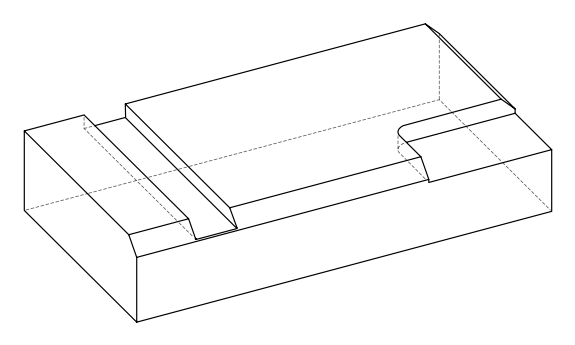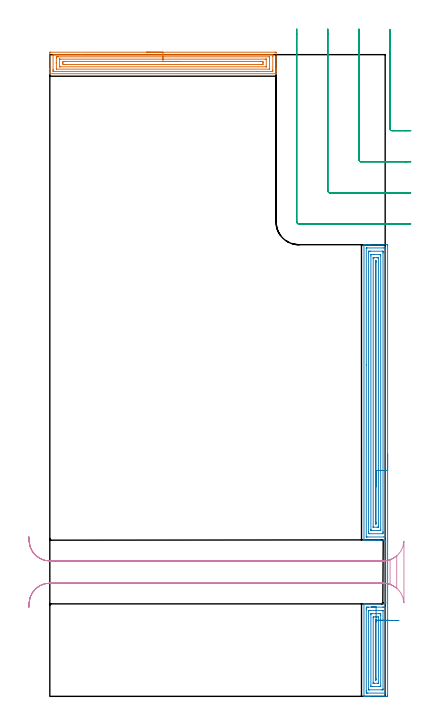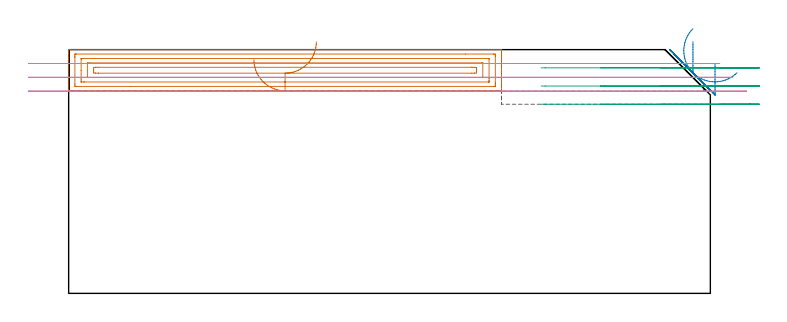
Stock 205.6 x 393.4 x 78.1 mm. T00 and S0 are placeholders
(PLAN: 4 operations, 1 tool changes, 24.4 min)
(1 AREA_MILL | FG_CHAMFER_SURFACE | UGT0205_001 | 5.81 min | 12679 mm3)
(2 AREA_MILL_1 | FG_CHAMFER_SURFACE_1 | UGT0205_001 | 12.1 min | 29521 mm3)
(3 MILL_CORNER_NOTCH_RECTANGULAR | CORNER_NOTCH_RECTANGULAR | UGT0201_109 | Follow Part, ap 6.35, ae 75% | 3.47 min | 134320 mm3)
(4 MILL_RECTANGULAR_SLOT | SLOT_RECTANGULAR | UGT0201_109 | Follow Part, ap 6.35, ae 75% | 3.04 min | 102963 mm3)
(TOOL UGT0205_001 | Chamfer Mill 20 x 3 x 45 deg. | D20 FL50 Z2)
(TOOL UGT0201_109 | End Mill 25.4 mm | D25.4 FL25 Z2)
(OP 1 AREA_MILL)
G17 G21 G94 G90
T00 M6
G54
G17 G0 G90 X59.35 Y394.9 S1061 M3
G43 Z88.1 H0
Z74.9
G94 G1 X59.388 Z74.028 F250.
X59.502 Z73.164
X59.691 Z72.312
X59.953 Z71.48
X60.287 Z70.674
X60.69 Z69.9
X61.158 Z69.164
X61.69 Z68.472
X62.279 Z67.829
X62.922 Z67.24
X63.614 Z66.708
X64.35 Z66.24
X65.124 Z65.837
X65.93 Z65.503
X66.762 Z65.241
X67.613 Z65.052
X68.478 Z64.938
X69.35 Z64.9
X138.091
X138.545 Y394.895 Z64.903
X138.69 Y394.892 Z64.906
X138.7 Y394.742 Z65.055
Y384.778 Z75.016
Y384.219 Z75.577
Y383.898 Z75.898
Y383.339 Z76.457
Y383.018 Z76.777
X138.699 Y382.018 Z77.781
X138.69 Y381.706 Z78.093
X138.537 Y381.7 Z78.1
X0.163
X0.01 Y381.706 Z78.093
X0. Y382.019 Z77.78
Y382.375 Z77.425
Y383.018 Z76.777
Y384.219 Z75.578
Y384.778 Z75.016
Y394.463 Z65.334
X0.003 Y394.745 Z65.052
X0.01 Y394.892 Z64.906
X0.159 Y394.899 Z64.899
X0.609 Y394.9 Z64.9
X69.35
Y393.486 Z66.314
X136.305 Y393.485 Z66.315
X136.405 Y393.484 Z66.316
X136.664 Y393.479 Z66.321
X136.69 Y393.394 Z66.406
X136.697 Y393.196 Z66.604
X136.699 Y392.702 Z67.098
X136.7 Y392.313 Z67.487
X136.699 Y383.898 Z75.902
X136.698 Y383.511 Z76.289
X136.69 Y383.126 Z76.674
X136.305 Y383.117 Z76.683
X136.206 Y383.115 Z76.685
X127.155 Y383.114 Z76.686
X2.395 Y383.115 Z76.685
X2.295 Y383.116 Z76.684
X2.036 Y383.121 Z76.679
X2.01 Y383.206 Z76.594
X2.003 Y383.404 Z76.396
X2.001 Y383.898 Z75.902
X2. Y384.287 Z75.513
X2.001 Y392.702 Z67.098
X2.002 Y393.089 Z66.711
X2.01 Y393.474 Z66.326
X2.395 Y393.483 Z66.317
X2.494 Y393.485 Z66.315
X19.803 Y393.486 Z66.314
X69.35
Y392.072 Z67.728
X134.52 Y392.071 Z67.729
X134.604 Y392.07 Z67.73
X134.67 Y392.067 Z67.733
X134.685 Y392.065 Z67.735
X134.69 Y392.049 Z67.751
X134.694 Y391.999 Z67.801
X134.699 Y391.822 Z67.978
X134.7 Y391.644 Z68.156
Y390.941 Z68.859
X134.699 Y384.778 Z75.022
X134.697 Y384.603 Z75.197
X134.69 Y384.543 Z75.257
X134.686 Y384.535 Z75.265
X134.677 Y384.532 Z75.268
X134.646 Y384.53 Z75.27
X134.52 Y384.529 Z75.271
X4.18
X4.096 Y384.53 Z75.27
X4.03 Y384.533 Z75.267
X4.015 Y384.535 Z75.265
X4.01 Y384.551 Z75.249
X4.006 Y384.601 Z75.199
X4.002 Y384.778 Z75.022
X4. Y388.389 Z71.411
Y391.119 Z68.681
X4.002 Y391.822 Z67.978
X4.004 Y391.996 Z67.804
X4.01 Y392.055 Z67.745
X4.026 Y392.065 Z67.735
X4.054 Y392.067 Z67.733
X4.18 Y392.069 Z67.731
X4.82 Y392.071 Z67.729
X5.073
X69.35 Y392.072 Z67.728
Y390.657 Z69.143
X132.13
X132.574 Y390.655 Z69.145
X132.674 Y390.652 Z69.148
X132.688 Y390.651 Z69.149
X132.692 Y390.634 Z69.166
X132.696 Y390.586 Z69.214
X132.699 Y390.488 Z69.312
Y386.116 Z73.684
X132.697 Y386.01 Z73.79
X132.693 Y385.958 Z73.842
X132.69 Y385.95 Z73.85
X132.681 Y385.948 Z73.852
X132.648 Y385.945 Z73.855
X132.446 Y385.943 Z73.857
X6.57
X6.126 Y385.945 Z73.855
X6.026 Y385.948 Z73.852
X6.012 Y385.949 Z73.851
X6.008 Y385.966 Z73.834
X6.004 Y386.014 Z73.786
X6.001 Y386.112 Z73.688
Y390.484 Z69.316
X6.003 Y390.59 Z69.21
X6.007 Y390.642 Z69.158
X6.01 Y390.65 Z69.15
X6.019 Y390.652 Z69.148
X6.052 Y390.655 Z69.145
X6.254 Y390.657 Z69.143
X69.35
Y389.243 Z70.557
X129.163
X129.996 Y389.24 Z70.56
X130.056 Y389.236 Z70.564
X130.69 Y389.18 Z70.62
X130.698 Y388.547 Z71.253
X130.699 Y388.3 Z71.5
X130.696 Y387.669 Z72.131
X130.69 Y387.42 Z72.38
X130.113 Y387.363 Z72.437
X130.056 Y387.361 Z72.439
X129.227 Y387.357 Z72.443
X129.163
X9.537
X8.704 Y387.36 Z72.44
X8.644 Y387.364 Z72.436
X8.01 Y387.42 Z72.38
X8.002 Y388.053 Z71.747
X8.001 Y388.3 Z71.5
X8.002 Y388.547 Z71.253
X8.01 Y389.18 Z70.62
X8.587 Y389.237 Z70.563
X8.644 Y389.239 Z70.561
X9.473 Y389.243 Z70.557
X9.537
X69.35
X70.222 Z70.595
X71.086 Z70.709
X71.938 Z70.898
X72.77 Z71.16
X73.576 Z71.494
X74.35 Z71.897
X75.086 Z72.365
X75.778 Z72.896
X76.421 Z73.486
X77.01 Z74.129
X77.542 Z74.821
X78.01 Z75.557
X78.413 Z76.331
X78.747 Z77.137
X79.009 Z77.969
X79.198 Z78.82
X79.312 Z79.685
X79.35 Z80.557
G0 Z88.1
M5
M2
(OP 2 AREA_MILL_1)
G17 G21 G94 G90
T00 M6
G54
G17 G0 G90 X207.1 Y148.45 S1061 M3
G43 Z88.1 H0
Z73.6
G94 G1 Y148.412 Z72.728 F250.
Y148.298 Z71.863
Y148.109 Z71.012
Y147.847 Z70.18
Y147.513 Z69.374
Y147.11 Z68.6
Y146.642 Z67.864
Y146.11 Z67.172
Y145.521 Z66.529
Y144.878 Z65.94
Y144.186 Z65.408
Y143.45 Z64.94
Y142.676 Z64.537
Y141.87 Z64.203
Y141.038 Z63.941
Y140.186 Z63.752
Y139.322 Z63.638
Y138.45 Z63.6
Y0.919
X207.099 Y0.602 Z63.601
X207.094 Y0.034 Z63.604
X207.092 Y0.007 Z63.606
X206.526 Y0.003 Z64.171
X205.926 Y0. Z64.772
X195.844 Z74.85
X195.265 Z75.431
X194.954 Z75.742
X194.375 Z76.321
X194.064 Z76.631
X193.441 Z77.258
X193.001 Z77.698
X192.645 Z78.046
X192.603 Y0.009 Z78.088
X192.6 Y0.156 Z78.1
Y56.366
X192.606 Y56.69 Z78.091
X192.695 Y56.694 Z78.003
X193.03 Y56.7 Z77.668
X205.9 Z64.8
Y57.13
X205.892 Y57.347 Z64.791
X205.9 Y57.437 Z64.8
Y57.527
Y57.619
X205.899 Y57.704 Z64.795
X205.9 Y58.144 Z64.8
Y94.285
X205.898 Y94.731 Z64.794
X205.9 Y94.854 Z64.8
Y94.857
X205.897 Y95.177 Z64.797
X205.9 Y95.541 Z64.8
Y95.7
X205.821 Z64.879
X205.636 Z65.058
X201.185 Z69.509
X200.448 Z70.252
X193.074 Y95.701 Z77.624
X192.606 Y95.71 Z78.092
X192.6 Y96.07 Z78.1
Y276.744
X192.603 Y276.89 Z78.088
X192.643 Y276.893 Z78.049
X193.001 Y276.9 Z77.698
X193.441 Z77.258
X194.064 Z76.631
X195.265 Z75.431
X195.844 Z74.85
X206.526 Z64.171
X206.818 Y276.898 Z63.879
X207.092 Y276.89 Z63.606
X207.099 Y276.616 Z63.599
X207.1 Y138.45 Z63.6
X205.686 Z65.014
Y98.746
X205.685 Y97.854 Z65.015
X205.683 Y97.807 Z65.017
X205.679 Y97.757 Z65.021
X205.669 Y97.71 Z65.031
X204.746 Y97.7 Z65.954
X194.954 Z75.746
X194.214 Y97.703 Z76.486
X194.064 Y97.71 Z76.636
X194.021 Y97.714 Z76.679
X194.017 Y97.804 Z76.683
X194.015 Y97.854 Z76.685
X194.014 Y203.108 Z76.686
X194.015 Y274.613 Z76.685
X194.017 Y274.712 Z76.683
X194.023 Y274.89 Z76.677
X194.064 Y274.892 Z76.636
X194.569 Y274.899 Z76.131
X204.746 Z65.954
X205.253 Y274.897 Z65.447
X205.636 Y274.89 Z65.064
X205.679 Y274.513 Z65.021
X205.682 Y274.467 Z65.018
X205.686 Y273.621 Z65.014
Y273.571
Y138.45
X204.272 Z66.428
Y101.006
X204.271 Y100.531 Z66.429
X204.268 Y100.117 Z66.432
X204.263 Y99.71 Z66.437
X203.856 Y99.701 Z66.844
X203.794 Y99.7 Z66.906
X195.782 Y99.701 Z74.918
X195.458 Y99.71 Z75.242
X195.435 Y99.814 Z75.265
X195.432 Y100.052 Z75.268
X195.429 Y100.531 Z75.271
X195.428 Y100.947 Z75.272
X195.429 Y272.253 Z75.271
X195.43 Y272.729 Z75.27
X195.433 Y272.833 Z75.267
X195.435 Y272.876 Z75.265
X195.504 Y272.89 Z75.196
X195.675 Y272.898 Z75.025
X195.844 Y272.899 Z74.856
X196.564 Y272.9 Z74.136
X204.027 Y272.899 Z66.673
X204.14 Y272.896 Z66.56
X204.231 Y272.89 Z66.469
X204.266 Y272.883 Z66.434
X204.267 Y272.867 Z66.433
X204.27 Y272.729 Z66.43
X204.271 Y272.312 Z66.429
X204.272 Y271.837 Z66.428
Y138.45
X202.857 Z67.843
Y102.315
X202.856 Y101.923 Z67.844
X202.852 Y101.729 Z67.848
X202.851 Y101.712 Z67.849
X202.83 Y101.708 Z67.87
X202.777 Y101.703 Z67.923
X202.689 Y101.7 Z68.011
X197.348 Z73.352
X196.923 Y101.703 Z73.777
X196.878 Y101.706 Z73.822
X196.85 Y101.71 Z73.85
X196.848 Y101.739 Z73.852
X196.845 Y101.894 Z73.855
X196.843 Y102.206 Z73.857
Y102.315
Y270.052
X196.847 Y270.831 Z73.853
X196.849 Y270.88 Z73.851
X196.885 Y270.89 Z73.815
X196.99 Y270.895 Z73.71
X197.202 Y270.898 Z73.498
X198.559 Y270.9 Z72.141
X202.12 Z68.58
X202.517 Y270.899 Z68.183
X202.716 Y270.895 Z67.984
X202.814 Y270.89 Z67.886
X202.851 Y270.884 Z67.849
X202.857 Y270.052 Z67.843
Y138.45
X201.443 Z69.257
Y104.733
X201.442 Y104.1 Z69.258
X201.439 Y103.845 Z69.261
X201.436 Y103.756 Z69.264
X201.429 Y103.71 Z69.271
X201.384 Y103.708 Z69.316
X201.185 Y103.704 Z69.515
X200.693 Y103.7 Z70.007
X198.515 Y103.701 Z72.185
X198.382 Y103.703 Z72.318
X198.276 Y103.708 Z72.424
X198.265 Y103.71 Z72.435
X198.263 Y103.724 Z72.437
X198.259 Y103.767 Z72.441
X198.258 Y103.841 Z72.442
X198.257 Y268.526 Z72.443
X198.26 Y268.785 Z72.44
X198.263 Y268.858 Z72.437
X198.265 Y268.891 Z72.435
X198.279 Y268.893 Z72.421
X198.357 Y268.897 Z72.343
X198.515 Y268.899 Z72.185
X198.774 Y268.9 Z71.926
X200.555 Z70.145
X201.185 Y268.899 Z69.515
X201.395 Y268.897 Z69.305
X201.431 Y268.894 Z69.269
X201.435 Y268.891 Z69.265
X201.438 Y268.879 Z69.262
X201.441 Y268.836 Z69.259
X201.443 Y268.699 Z69.257
Y268.526
Y138.45
X200.029 Z70.671
Y106.509
X200.028 Y106.152 Z70.672
X200.025 Y105.884 Z70.675
X200.022 Y105.714 Z70.678
X199.941 Y105.71 Z70.759
X199.85 Y105.709 Z70.85
X199.678 Y105.714 Z71.022
X199.675 Y105.884 Z71.025
X199.673 Y106.151 Z71.027
X199.671 Y106.509 Z71.029
Y106.776
Y266.216
X199.672 Y266.483 Z71.028
X199.674 Y266.649 Z71.026
X199.678 Y266.87 Z71.022
X199.888 Y266.891 Z70.812
X200. Y266.89 Z70.7
X200.022 Y266.888 Z70.678
X200.024 Y266.847 Z70.676
X200.027 Y266.752 Z70.673
X200.029 Y266.483 Z70.671
Y266.125
Y138.45
Y137.578 Z70.709
Y136.714 Z70.823
Y135.862 Z71.012
Y135.03 Z71.274
Y134.224 Z71.608
Y133.45 Z72.011
Y132.714 Z72.48
Y132.022 Z73.011
Y131.379 Z73.6
Y130.79 Z74.243
Y130.258 Z74.935
Y129.79 Z75.671
Y129.387 Z76.445
Y129.053 Z77.251
Y128.791 Z78.083
Y128.602 Z78.935
Y128.488 Z79.8
Y128.45 Z80.671
G0 Z88.1
X200.028 Y54.7
Z84.814
G1 X199.439 Z84.171
X198.908 Z83.478
X198.439 Z82.743
X198.036 Z81.969
X197.703 Z81.163
X197.44 Z80.331
X197.251 Z79.479
X197.138 Z78.614
X197.099 Z77.743
X197.138 Z76.871
X197.251 Z76.006
X197.44 Z75.154
X197.703 Z74.322
X198.036 Z73.516
X198.439 Z72.743
X198.908 Z72.007
X199.439 Z71.315
X200.028 Z70.672
X204.183 Z66.517
X204.746 Y54.699 Z65.954
X205.075 Y54.698 Z65.625
X205.636 Y54.69 Z65.064
X205.681 Y54.135 Z65.019
X205.683 Y54.088 Z65.017
X205.686 Y53.243 Z65.014
Y53.193
X205.685 Y2.287 Z65.015
X205.683 Y2.188 Z65.017
X205.677 Y2.01 Z65.023
X205.636 Y2.008 Z65.064
X205.131 Y2.001 Z65.569
X194.954 Z75.746
X194.447 Y2.003 Z76.253
X194.064 Y2.01 Z76.636
X194.021 Y2.387 Z76.679
X194.018 Y2.433 Z76.682
X194.014 Y3.279 Z76.686
Y3.328
Y53.293
X194.017 Y54.135 Z76.683
X194.019 Y54.18 Z76.681
X194.064 Y54.69 Z76.636
X194.394 Y54.697 Z76.306
X194.954 Y54.699 Z75.746
X195.281 Y54.7 Z75.419
X200.028 Z70.672
Y52.7
X203.508 Z67.192
X203.856 Y52.699 Z66.844
X204.204 Y52.695 Z66.496
X204.25 Y52.691 Z66.45
X204.265 Y52.687 Z66.435
X204.267 Y52.674 Z66.433
X204.27 Y52.601 Z66.43
X204.271 Y52.49 Z66.429
X204.272 Y52.351 Z66.428
X204.271 Y4.647 Z66.429
X204.269 Y4.171 Z66.431
X204.267 Y4.067 Z66.433
X204.265 Y4.024 Z66.435
X204.196 Y4.01 Z66.504
X204.024 Y4.002 Z66.676
X203.856 Y4.001 Z66.844
X203.136 Y4. Z67.564
X195.844 Z74.856
X195.674 Y4.002 Z75.026
X195.56 Y4.005 Z75.14
X195.47 Y4.01 Z75.23
X195.435 Y4.017 Z75.265
X195.434 Y4.033 Z75.266
X195.431 Y4.171 Z75.269
X195.429 Y4.587 Z75.271
Y52.351
X195.431 Y52.559 Z75.269
X195.433 Y52.662 Z75.267
X195.435 Y52.682 Z75.265
X195.448 Y52.69 Z75.252
X195.5 Y52.696 Z75.2
X195.844 Y52.699 Z74.856
X196.386 Y52.7 Z74.314
X200.028 Z70.672
Y50.7
X201.942 Z68.758
X202.075 Z68.625
X202.835 Y50.697 Z67.865
X202.843 Y50.69 Z67.857
X202.85 Y50.682 Z67.85
X202.853 Y50.566 Z67.847
X202.857 Y49.783 Z67.843
Y49.674
Y6.848
X202.852 Y6.069 Z67.848
X202.851 Y6.02 Z67.849
X202.815 Y6.01 Z67.885
X202.71 Y6.006 Z67.99
X202.498 Y6.002 Z68.202
X202.075 Y6. Z68.625
X197.58 Z73.12
X197.183 Y6.002 Z73.517
X196.984 Y6.006 Z73.716
X196.886 Y6.01 Z73.814
X196.849 Y6.016 Z73.851
X196.843 Y6.848 Z73.857
Y50.458
X196.844 Y50.566 Z73.856
X196.847 Y50.664 Z73.853
X196.849 Y50.684 Z73.851
X196.852 Y50.69 Z73.848
X196.914 Y50.694 Z73.786
X197.091 Y50.698 Z73.609
X197.358 Y50.7 Z73.342
X197.491 Z73.209
X200.028 Z70.672
Y48.7
X201.268 Y48.699 Z69.432
X201.382 Y48.694 Z69.318
X201.434 Y48.69 Z69.266
X201.438 Y48.665 Z69.262
X201.44 Y48.632 Z69.26
X201.442 Y48.524 Z69.258
X201.443 Y8.374 Z69.257
X201.44 Y8.115 Z69.26
X201.437 Y8.042 Z69.263
X201.435 Y8.009 Z69.265
X201.421 Y8.007 Z69.279
X201.343 Y8.003 Z69.357
X201.185 Y8.001 Z69.515
X200.926 Y8. Z69.774
X199.145 Z71.555
X198.515 Y8.001 Z72.185
X198.305 Y8.003 Z72.395
X198.269 Y8.006 Z72.431
X198.265 Y8.009 Z72.435
X198.262 Y8.021 Z72.438
X198.259 Y8.064 Z72.441
X198.257 Y8.201 Z72.443
Y8.374
X198.258 Y48.148 Z72.442
X198.26 Y48.406 Z72.44
X198.264 Y48.578 Z72.436
X198.269 Y48.69 Z72.431
X198.597 Y48.7 Z72.103
X200.028 Z70.672
X200.004 Y46.69 Z70.696
X200.011 Z70.689
X200.022 Y46.379 Z70.678
X200.026 Y46.105 Z70.674
X200.028 Y45.839 Z70.672
X200.029 Y45.48 Z70.671
Y10.684
X200.028 Y10.417 Z70.672
X200.026 Y10.251 Z70.674
X200.022 Y10.03 Z70.678
X199.812 Y10.009 Z70.888
X199.7 Y10.01 Z71.
X199.678 Y10.012 Z71.022
X199.676 Y10.053 Z71.024
X199.673 Y10.148 Z71.027
X199.672 Y10.417 Z71.028
X199.671 Y10.775 Z71.029
X199.672 Y46.464 Z71.028
X199.673 Y46.599 Z71.027
X199.676 Y46.665 Z71.024
X199.678 Y46.689 Z71.022
X199.708 Y46.694 Z70.992
X200.004 Y46.69 Z70.696
X200.647 Y46.682 Z70.107
X201.339 Y46.674 Z69.576
X202.075 Y46.665 Z69.107
X202.848 Y46.655 Z68.705
X203.654 Y46.645 Z68.371
X204.486 Y46.635 Z68.108
X205.338 Y46.624 Z67.92
X206.203 Y46.614 Z67.806
X207.074 Y46.603 Z67.768
X207.946 Y46.592 Z67.806
X208.811 Y46.582 Z67.92
X209.662 Y46.571 Z68.109
X210.494 Y46.561 Z68.371
X211.3 Y46.551 Z68.705
X212.074 Y46.541 Z69.108
X212.809 Y46.532 Z69.576
X213.501 Y46.524 Z70.108
X214.145 Y46.516 Z70.697
G0 Z88.1
M5
M2
(OP 3 MILL_CORNER_NOTCH_RECTANGULAR)
G17 G21 G94 G90
T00 M6
G54
G17 G0 G90 X208.55 Y408.753 S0 M3
G43 Z88.1 H0
Z72.267
G94 G1 Y405.753 F250.
Y348.014 F500.
G3 X209.814 Y346.75 R1.27
G1 X218.3
X221.3 F250.
G0 Z88.1
X189.5 Y409.1
Z72.267
G1 Y406.1
Y328.964 F500.
G3 X190.764 Y327.7 R1.27
G1 X218.3
X221.3 F250.
G0 Z88.1
X170.45 Y409.1
Z72.267
G1 Y406.1
Y309.914 F500.
G3 X171.714 Y308.65 R1.27
G1 X218.3
X221.3 F250.
G0 Z88.1
X151.4 Y409.1
Z72.267
G1 Y406.1
Y290.865 F500.
G3 X152.665 Y289.6 R1.27
G1 X218.3
X221.3 F250.
G0 Z88.1
X208.55 Y408.753
Z66.433
G1 Y405.753
Y348.014 F500.
G3 X209.814 Y346.75 R1.27
G1 X218.3
X221.3 F250.
G0 Z88.1
X189.5 Y409.1
Z66.433
G1 Y406.1
Y328.964 F500.
G3 X190.764 Y327.7 R1.27
G1 X218.3
X221.3 F250.
G0 Z88.1
X170.45 Y409.1
Z66.433
G1 Y406.1
Y309.914 F500.
G3 X171.714 Y308.65 R1.27
G1 X218.3
X221.3 F250.
G0 Z88.1
X151.4 Y409.1
Z66.433
G1 Y406.1
Y290.865 F500.
G3 X152.665 Y289.6 R1.27
G1 X218.3
X221.3 F250.
G0 Z88.1
X208.55 Y408.753
Z60.6
G1 Y405.753
Y348.014 F500.
G3 X209.814 Y346.75 R1.27
G1 X218.3
X221.3 F250.
G0 Z88.1
X189.5 Y409.1
Z60.6
G1 Y406.1
Y328.964 F500.
G3 X190.764 Y327.7 R1.27
G1 X218.3
X221.3 F250.
G0 Z88.1
X170.45 Y409.1
Z60.6
G1 Y406.1
Y309.914 F500.
G3 X171.714 Y308.65 R1.27
G1 X218.3
X221.3 F250.
G0 Z88.1
X151.4 Y409.1
Z60.6
G1 Y406.1
Y290.865 F500.
G3 X152.665 Y289.6 R1.27
G1 X218.3
X221.3 F250.
G0 Z88.1
M5
M2
(OP 4 MILL_RECTANGULAR_SLOT)
G17 G21 G94 G90
T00 M6
G54
G17 G0 G90 X-12.876 Y54.579 S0 M3
G43 Z88.1 H0
Z73.667
G94 G1 X-12.67 Y57.572 F250.
G2 X0. Y69.4 R12.7 F500.
G1 X204.4
G2 X208.6 Y68.685 R12.7
G1 Y83.715
G2 X204.4 Y83. R12.7
G1 X0.
G2 X-12.67 Y94.828 R12.7
G1 X-12.876 Y97.821 F250.
G0 Y54.579 Z69.233
G1 X-12.67 Y57.572
G2 X0. Y69.4 R12.7 F500.
G1 X204.4
G2 X212.666 Y66.342 R12.7
G1 Y86.058
G2 X204.4 Y83. R12.7
G1 X0.
G2 X-12.67 Y94.828 R12.7
G1 X-12.876 Y97.821 F250.
G0 Y54.579 Z64.8
G1 X-12.67 Y57.572
G2 X0. Y69.4 R12.7 F500.
G1 X204.4
G2 X217.066 Y57.629 R12.7
G1 X217.096
X217.098 Y94.805
X217.068
G2 X204.4 Y83. R12.7
G1 X0.
G2 X-12.67 Y94.828 R12.7
G1 X-12.876 Y97.821 F250.
G0 Z88.1
M5
M2
